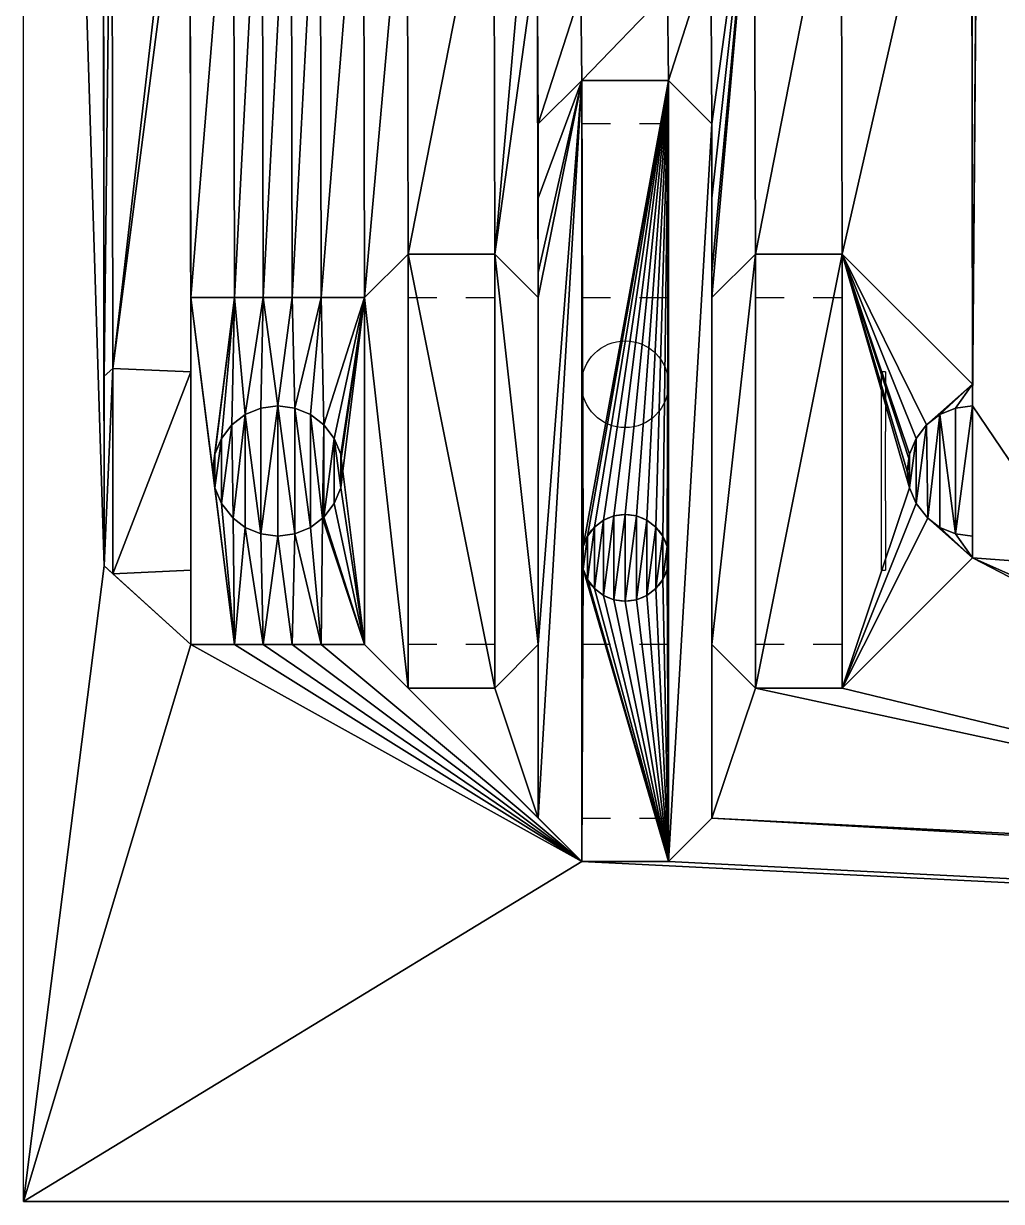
# Model space of a CAD drawing. Extents: x -341 to 0, y -148 to 0.
# Drawn here: x -341 to -296, y -147.6 to -93.4 of the extents above; entities that cross this region are included whole.
import ezdxf

# ---------------------------------------------------------------- set-up
doc = ezdxf.new("R2010")
doc.units = 0
doc.header["$LTSCALE"] = 25.4
doc.layers.get('0').update_dxf_attribs({"color": 13, "linetype": 'CONTINUOUS'})

msp = doc.modelspace()

# ---------------------------------------------------------------- linework, layer by layer
at = {"color": 0}
for p, q in [((-341, -147.628), (-341, 0)), ((-317.288, -97.971), (-315.288, -95.971)), ((-317.288, -97.971), (-315.288, -95.971)), ((-311.288, -95.971), (-315.288, -95.971)), ((-311.288, -95.971), (-315.288, -95.971)), ((-309.288, -97.971), (-311.288, -95.971)), ((-309.288, -97.971), (-311.288, -95.971)), ((-317.288, -97.971), (-317.288, -101.4)), ((-317.288, -97.971), (-317.288, -101.4)), ((-313.955, -97.971), (-315.288, -97.971)), ((-311.288, -97.971), (-312.621, -97.971)), ((-309.288, -101.4), (-309.288, -97.971)), ((-309.288, -101.4), (-309.288, -97.971)), ((-317.288, -101.4), (-317.288, -104.828)), ((-317.288, -101.4), (-317.288, -104.828)), ((-309.288, -104.828), (-309.288, -101.4)), ((-309.288, -104.828), (-309.288, -101.4)), ((-325.288, -105.971), (-323.288, -103.971)), ((-325.288, -105.971), (-323.288, -103.971)), ((-319.288, -103.971), (-323.288, -103.971)), ((-319.288, -103.971), (-323.288, -103.971)), ((-317.288, -105.971), (-319.288, -103.971)), ((-317.288, -105.971), (-319.288, -103.971)), ((-307.288, -103.971), (-309.288, -105.971)), ((-307.288, -103.971), (-309.288, -105.971)), ((-307.288, -103.971), (-303.288, -103.971)), ((-307.288, -103.971), (-303.288, -103.971)), ((-303.288, -103.971), (-297.288, -109.971)), ((-303.288, -103.971), (-297.288, -109.971)), ((-317.288, -104.828), (-317.288, -105.971)), ((-317.288, -104.828), (-317.288, -105.971)), ((-309.288, -105.971), (-309.288, -104.828)), ((-309.288, -105.971), (-309.288, -104.828)), ((-333.288, -105.971), (-331.288, -105.971)), ((-333.288, -105.971), (-333.288, -109.4)), ((-333.288, -105.971), (-333.288, -109.4)), ((-333.288, -105.971), (-331.288, -105.971)), ((-331.288, -105.971), (-329.955, -105.971)), ((-331.288, -105.971), (-329.955, -105.971)), ((-329.955, -105.971), (-328.621, -105.971)), ((-329.955, -105.971), (-328.621, -105.971)), ((-328.621, -105.971), (-327.288, -105.971)), ((-328.621, -105.971), (-327.288, -105.971)), ((-327.288, -105.971), (-325.288, -105.971)), ((-327.288, -105.971), (-325.288, -105.971)), ((-323.288, -105.971), (-321.955, -105.971)), ((-320.621, -105.971), (-319.288, -105.971)), ((-315.288, -105.971), (-313.955, -105.971)), ((-312.621, -105.971), (-311.288, -105.971)), ((-307.288, -105.971), (-305.955, -105.971)), ((-304.621, -105.971), (-303.288, -105.971)), ((-336.888, -109.24), (-337.288, -109.6)), ((-336.888, -109.24), (-337.288, -109.6)), ((-337.288, -109.6), (-337.288, -118.343)), ((-337.288, -109.6), (-337.288, -118.343)), ((-336.888, -109.24), (-333.288, -109.4)), ((-336.888, -109.24), (-333.288, -109.4)), ((-325.288, -109.4), (-325.288, -112.143)), ((-317.288, -109.4), (-317.288, -111.685)), ((-309.288, -109.4), (-309.288, -111.685)), ((-301.488, -109.4), (-301.488, -118.543)), ((-301.288, -109.4), (-301.488, -109.4)), ((-301.288, -109.4), (-301.288, -112.143)), ((-297.288, -110.971), (-297.288, -109.971)), ((-297.288, -110.971), (-297.288, -109.971)), ((-330.064, -111.073), (-330.788, -111.373)), ((-330.064, -111.073), (-330.788, -111.373)), ((-329.288, -110.971), (-330.064, -111.073)), ((-329.288, -110.971), (-330.064, -111.073)), ((-328.511, -111.073), (-329.288, -110.971)), ((-328.511, -111.073), (-329.288, -110.971)), ((-327.788, -111.373), (-328.511, -111.073)), ((-327.788, -111.373), (-328.511, -111.073)), ((-298.064, -111.073), (-298.788, -111.373)), ((-298.064, -111.073), (-298.788, -111.373)), ((-297.288, -110.971), (-298.064, -111.073)), ((-297.288, -110.971), (-298.064, -111.073)), ((-330.788, -111.373), (-331.409, -111.85)), ((-330.788, -111.373), (-331.409, -111.85)), ((-327.167, -111.85), (-327.788, -111.373)), ((-327.167, -111.85), (-327.788, -111.373)), ((-317.288, -111.685), (-317.288, -112.143)), ((-309.288, -111.685), (-309.288, -112.143)), ((-298.788, -111.373), (-299.409, -111.85)), ((-298.788, -111.373), (-299.409, -111.85)), ((-333.288, -115.114), (-333.288, -112.143)), ((-331.409, -111.85), (-331.886, -112.471)), ((-331.409, -111.85), (-331.886, -112.471)), ((-326.69, -112.471), (-327.167, -111.85)), ((-326.69, -112.471), (-327.167, -111.85)), ((-301.288, -115.343), (-301.288, -112.143)), ((-299.409, -111.85), (-299.886, -112.471)), ((-299.409, -111.85), (-299.886, -112.471)), ((-331.886, -112.471), (-332.186, -113.195)), ((-331.886, -112.471), (-332.186, -113.195)), ((-326.39, -113.195), (-326.69, -112.471)), ((-326.39, -113.195), (-326.69, -112.471)), ((-299.886, -112.471), (-300.186, -113.195)), ((-299.886, -112.471), (-300.186, -113.195)), ((-332.288, -113.971), (-332.213, -113.4)), ((-332.288, -113.971), (-332.213, -113.4)), ((-332.213, -113.4), (-332.186, -113.195)), ((-332.213, -113.4), (-332.186, -113.195)), ((-326.363, -113.4), (-326.39, -113.195)), ((-326.363, -113.4), (-326.39, -113.195)), ((-326.288, -113.971), (-326.363, -113.4)), ((-326.288, -113.971), (-326.363, -113.4)), ((-300.288, -113.971), (-300.213, -113.4)), ((-300.288, -113.971), (-300.213, -113.4)), ((-300.213, -113.4), (-300.186, -113.195)), ((-300.213, -113.4), (-300.186, -113.195)), ((-332.288, -113.971), (-332.186, -114.748)), ((-332.288, -113.971), (-332.186, -114.748)), ((-326.39, -114.748), (-326.288, -113.971)), ((-326.39, -114.748), (-326.288, -113.971)), ((-300.288, -113.971), (-300.186, -114.748)), ((-300.288, -113.971), (-300.186, -114.748)), ((-332.186, -114.748), (-331.886, -115.471)), ((-332.186, -114.748), (-331.886, -115.471)), ((-326.39, -114.748), (-326.69, -115.471)), ((-326.39, -114.748), (-326.69, -115.471)), ((-300.186, -114.748), (-299.886, -115.471)), ((-300.186, -114.748), (-299.886, -115.471)), ((-333.288, -115.343), (-333.288, -115.114)), ((-331.886, -115.471), (-331.344, -116.143)), ((-331.886, -115.471), (-331.344, -116.143)), ((-327.167, -116.092), (-326.69, -115.471)), ((-327.167, -116.092), (-326.69, -115.471)), ((-325.288, -118.543), (-325.288, -115.343)), ((-317.288, -115.343), (-317.288, -118.543)), ((-309.288, -115.343), (-309.288, -118.543)), ((-301.288, -115.343), (-301.288, -118.543)), ((-299.886, -115.471), (-299.344, -116.143)), ((-299.886, -115.471), (-299.344, -116.143)), ((-331.344, -116.143), (-330.788, -116.569)), ((-331.344, -116.143), (-330.788, -116.569)), ((-327.788, -116.569), (-327.232, -116.143)), ((-327.788, -116.569), (-327.232, -116.143)), ((-327.232, -116.143), (-327.167, -116.092)), ((-327.232, -116.143), (-327.167, -116.092)), ((-299.344, -116.143), (-298.788, -116.569)), ((-299.344, -116.143), (-298.788, -116.569)), ((-330.788, -116.569), (-330.064, -116.869)), ((-330.788, -116.569), (-330.064, -116.869)), ((-328.511, -116.869), (-327.788, -116.569)), ((-328.511, -116.869), (-327.788, -116.569)), ((-298.788, -116.569), (-298.064, -116.869)), ((-298.788, -116.569), (-298.064, -116.869)), ((-330.064, -116.869), (-329.288, -116.971)), ((-330.064, -116.869), (-329.288, -116.971)), ((-329.288, -116.971), (-328.511, -116.869)), ((-329.288, -116.971), (-328.511, -116.869)), ((-298.064, -116.869), (-297.288, -116.971)), ((-298.064, -116.869), (-297.288, -116.971)), ((-297.288, -117.971), (-297.288, -116.971)), ((-297.288, -117.971), (-297.288, -116.971)), ((-297.288, -117.971), (-303.288, -123.971)), ((-297.288, -117.971), (-303.288, -123.971)), ((-336.888, -118.703), (-337.288, -118.343)), ((-336.888, -118.703), (-337.288, -118.343)), ((-333.288, -118.543), (-336.888, -118.703)), ((-333.288, -118.543), (-336.888, -118.703)), ((-333.288, -121.971), (-333.288, -118.543)), ((-333.288, -121.971), (-333.288, -118.543)), ((-301.488, -118.543), (-301.288, -118.543)), ((-333.288, -121.971), (-331.288, -121.971)), ((-333.288, -121.971), (-331.288, -121.971)), ((-331.288, -121.971), (-329.955, -121.971)), ((-331.288, -121.971), (-329.955, -121.971)), ((-329.955, -121.971), (-328.621, -121.971)), ((-329.955, -121.971), (-328.621, -121.971)), ((-328.621, -121.971), (-327.288, -121.971)), ((-328.621, -121.971), (-327.288, -121.971)), ((-327.288, -121.971), (-325.288, -121.971)), ((-327.288, -121.971), (-325.288, -121.971)), ((-325.288, -121.971), (-323.288, -123.971)), ((-325.288, -121.971), (-323.288, -123.971)), ((-321.955, -121.971), (-323.288, -121.971)), ((-319.288, -121.971), (-320.621, -121.971)), ((-317.288, -121.971), (-319.288, -123.971)), ((-317.288, -121.971), (-319.288, -123.971)), ((-317.288, -121.971), (-317.288, -129.971)), ((-317.288, -121.971), (-317.288, -129.971)), ((-313.955, -121.971), (-315.288, -121.971)), ((-311.288, -121.971), (-312.621, -121.971)), ((-309.288, -129.971), (-309.288, -121.971)), ((-309.288, -121.971), (-307.288, -123.971)), ((-309.288, -121.971), (-307.288, -123.971)), ((-309.288, -129.971), (-309.288, -121.971)), ((-305.955, -121.971), (-307.288, -121.971)), ((-303.288, -121.971), (-304.621, -121.971)), ((-319.288, -123.971), (-323.288, -123.971)), ((-319.288, -123.971), (-323.288, -123.971)), ((-307.288, -123.971), (-303.288, -123.971)), ((-307.288, -123.971), (-303.288, -123.971)), ((-317.288, -129.971), (-315.288, -131.971)), ((-317.288, -129.971), (-315.288, -131.971)), ((-315.288, -129.971), (-313.955, -129.971)), ((-312.621, -129.971), (-311.288, -129.971)), ((-309.288, -129.971), (-311.288, -131.971)), ((-309.288, -129.971), (-311.288, -131.971)), ((-315.288, -131.971), (-311.288, -131.971)), ((-315.288, -131.971), (-311.288, -131.971)), ((-341, -147.628), (0, -147.628))]:
    msp.add_line(p, q, dxfattribs=at)
for centre in [(-313.288, -109.971), (-313.288, -117.971), (-313.288, -117.971)]:
    msp.add_circle(centre, 2, dxfattribs=at)

# ---------------------------------------------------------------- meshes
mesh = msp.add_polyface(dxfattribs=at)
corners = [(-336.936, -78.607), (-337.288, -109.6), (-337.336, -78.247), (-336.888, -109.24), (-333.336, -78.447), (-333.336, -81.875), (-333.288, -109.4), (-333.288, -105.971), (-331.336, -81.875), (-331.288, -105.971), (-330.003, -81.875), (-329.955, -105.971), (-328.67, -81.875), (-328.621, -105.971), (-327.336, -81.875), (-327.288, -105.971), (-325.336, -81.875), (-325.288, -105.971), (-323.336, -83.875), (-323.288, -103.971), (-319.336, -83.875), (-319.288, -103.971), (-317.336, -81.875), (-317.336, -89.875), (-317.288, -105.971), (-317.288, -97.971), (-317.288, -101.4), (-317.288, -104.828), (-307.288, -123.971), (-309.288, -129.971), (-309.288, -121.971), (-300.261, -73.304), (-300.234, -74.652), (-300.336, -73.875), (-300.234, -73.099), (-300.213, -113.4), (-300.186, -114.748), (-300.288, -113.971), (-307.336, -83.875), (-309.336, -89.875), (-309.336, -81.875), (-309.288, -97.971), (-309.288, -101.4), (-309.288, -104.828), (-309.288, -105.971), (-307.288, -103.971), (-303.336, -83.875), (-303.288, -103.971), (-297.336, -77.875), (-315.336, -91.875), (-315.288, -95.971), (-311.336, -91.875), (-311.288, -95.971), (-315.288, -131.971), (-341, -147.628), (-333.288, -121.971), (-337.288, -118.343), (-341, 0), (-336.888, -118.703), (-333.288, -118.543), (-331.288, -121.971), (-329.955, -121.971), (-328.621, -121.971), (-327.288, -121.971), (-325.288, -121.971), (-323.288, -123.971), (-317.288, -129.971), (-319.288, -123.971), (-317.288, -121.971)]
mesh.append_faces([[corners[k] for k in face] for face in [(24, 26, 27), (28, 29, 30), (31, 32, 33), (35, 36, 37), (38, 39, 40), (55, 58, 59), (66, 67, 68)]], dxfattribs={"vtx0": -1, "color": 0})
mesh.append_faces([[corners[k] for k in face] for face in [(0, 1, 2), (1, 0, 3), (3, 5, 6), (6, 5, 7), (7, 8, 9), (9, 10, 11), (11, 12, 13), (13, 14, 15), (15, 16, 17), (17, 18, 19), (19, 20, 21), (21, 23, 24), (41, 38, 42), (42, 38, 43), (43, 38, 44), (44, 38, 45), (45, 46, 47), (49, 25, 23), (25, 49, 50), (50, 51, 52), (52, 39, 41), (56, 2, 1), (53, 65, 66)]], dxfattribs={"vtx0": -1, "vtx1": -1, "color": 0})
mesh.append_faces([[corners[k] for k in face] for face in [(24, 23, 25), (39, 38, 41), (53, 54, 55), (55, 54, 56)]], dxfattribs={"vtx0": -1, "vtx1": -1, "vtx2": -1, "color": 0})
mesh.append_faces([[corners[k] for k in face] for face in [(3, 0, 4), (3, 4, 5), (7, 5, 8), (9, 8, 10), (11, 10, 12), (13, 12, 14), (15, 14, 16), (17, 16, 18), (19, 18, 20), (21, 20, 22), (21, 22, 23), (24, 25, 26), (32, 31, 34), (45, 38, 46), (47, 46, 48), (50, 49, 51), (52, 51, 39), (56, 54, 57), (55, 56, 58), (53, 55, 60), (53, 60, 61), (53, 61, 62), (53, 62, 63), (53, 63, 64), (53, 64, 65), (66, 65, 67)]], dxfattribs={"vtx0": -1, "vtx2": -1, "color": 0})
mesh = msp.add_polyface(dxfattribs=at)
corners = [(-336.936, -69.144), (-336.661, -34.677), (-333.336, -69.304), (-336.261, -35.037), (-333.336, -65.875), (-332.661, -38.306), (-331.336, -65.875), (-330.661, -38.306), (-330.003, -65.875), (-329.328, -38.306), (-328.67, -65.875), (-327.994, -38.306), (-327.336, -65.875), (-326.661, -38.306), (-325.336, -65.875), (-324.661, -38.306), (-323.336, -63.875), (-322.661, -40.306), (-319.336, -63.875), (-318.661, -40.306), (-317.336, -65.875), (-317.336, -57.875), (-317.336, -61.304), (-317.336, -64.733), (-308.661, -46.306), (-306.661, -40.306), (-307.336, -63.875), (-303.336, -63.875), (-302.661, -40.306), (-297.336, -69.875), (-296.661, -34.306), (-297.336, -70.875), (-297.288, -109.971), (-292.371, -67.75), (-288.817, -35.485), (-291.971, -67.39), (-288.817, -38.914), (-288.371, -67.55), (-288.371, -64.121), (-286.817, -38.914), (-286.371, -64.121), (-285.483, -38.914), (-285.038, -64.121), (-284.15, -38.914), (-283.704, -64.121), (-282.817, -38.914), (-282.371, -64.121), (-280.817, -38.914), (-280.371, -64.121), (-278.817, -40.914), (-278.371, -62.121), (-274.817, -40.914), (-274.371, -62.121), (-272.817, -38.914), (-272.817, -46.914), (-272.371, -64.121), (-272.371, -56.121), (-316.661, -38.306), (-316.661, -46.306), (-315.336, -55.875), (-314.661, -48.306), (-311.336, -55.875), (-310.661, -48.306), (-309.336, -57.875), (-309.336, -61.304), (-309.336, -64.733), (-309.336, -65.875), (-337.336, -69.504), (-336.661, -17.934), (-337.288, -118.343), (-341, 0), (-337.336, -78.247), (-292.288, -118.343), (-292.817, -35.285), (-292.371, -76.493), (-292.417, -35.645)]
mesh.append_faces([[corners[k] for k in face] for face in [(20, 22, 23)]], dxfattribs={"vtx0": -1, "color": 0})
mesh.append_faces([[corners[k] for k in face] for face in [(0, 1, 2), (2, 3, 4), (4, 5, 6), (6, 7, 8), (8, 9, 10), (10, 11, 12), (12, 13, 14), (14, 15, 16), (16, 17, 18), (18, 19, 20), (26, 25, 27), (27, 28, 29), (29, 30, 31), (33, 34, 35), (35, 36, 37), (37, 36, 38), (38, 39, 40), (40, 41, 42), (42, 43, 44), (44, 45, 46), (46, 47, 48), (48, 49, 50), (50, 51, 52), (52, 54, 55), (21, 58, 59), (59, 60, 61), (61, 62, 63), (63, 24, 64), (64, 24, 65), (65, 24, 66), (66, 24, 26), (67, 68, 0), (71, 70, 67), (74, 75, 33)]], dxfattribs={"vtx0": -1, "vtx1": -1, "color": 0})
mesh.append_faces([[corners[k] for k in face] for face in [(20, 19, 21), (24, 25, 26), (31, 30, 32), (55, 54, 56), (69, 70, 71), (72, 30, 73)]], dxfattribs={"vtx0": -1, "vtx1": -1, "vtx2": -1, "color": 0})
mesh.append_faces([[corners[k] for k in face] for face in [(6, 5, 7), (8, 7, 9), (10, 9, 11), (12, 11, 13), (14, 13, 15), (16, 15, 17), (18, 17, 19), (20, 21, 22), (27, 25, 28), (29, 28, 30), (38, 36, 39), (48, 47, 49), (50, 49, 51), (52, 53, 54), (21, 57, 58), (59, 58, 60), (61, 60, 62), (63, 62, 24), (74, 73, 75)]], dxfattribs={"vtx0": -1, "vtx2": -1, "color": 0})
mesh = msp.add_polyface(dxfattribs=at)
corners = [(-300.234, -74.652), (-300.234, -73.099), (-299.935, -72.375), (-299.935, -75.375), (-299.458, -71.754), (-299.392, -76.047), (-298.836, -71.277), (-298.836, -76.473), (-298.113, -76.773), (-298.113, -70.978), (-297.336, -70.875), (-297.336, -76.875), (-297.336, -77.875), (-300.186, -114.748), (-300.213, -113.4), (-300.186, -113.195), (-299.886, -112.471), (-299.886, -115.471), (-299.409, -111.85), (-299.344, -116.143), (-298.788, -111.373), (-298.788, -116.569), (-298.064, -116.869), (-298.064, -111.073), (-297.288, -110.971), (-297.288, -116.971), (-297.288, -117.971), (-297.288, -109.971), (-296.661, -34.306), (-291.971, -76.853), (-292.288, -109.6), (-292.371, -76.493), (-291.888, -109.24), (-288.371, -76.693), (-288.371, -80.121), (-288.288, -109.4), (-288.288, -105.971), (-286.371, -80.121), (-286.288, -105.971), (-285.038, -80.121), (-284.955, -105.971), (-283.704, -80.121), (-283.621, -105.971), (-282.371, -80.121), (-282.288, -105.971), (-280.371, -80.121), (-280.288, -105.971), (-278.371, -82.121), (-278.288, -103.971), (-303.288, -103.971), (-270.288, -131.971), (-309.288, -129.971), (-307.288, -123.971), (-303.288, -123.971), (-288.288, -121.971), (-292.288, -118.343), (-292.817, -35.285), (-291.888, -118.703), (-288.288, -118.543), (-286.288, -121.971), (-284.955, -121.971), (-283.621, -121.971), (-282.288, -121.971), (-280.288, -121.971)]
mesh.append_faces([[corners[k] for k in face] for face in [(54, 57, 58)]], dxfattribs={"vtx0": -1, "color": 0})
mesh.append_faces([[corners[k] for k in face] for face in [(0, 2, 3), (3, 4, 5), (5, 6, 7), (7, 6, 8), (8, 10, 11), (11, 10, 12), (13, 16, 17), (17, 18, 19), (19, 20, 21), (21, 20, 22), (22, 24, 25), (25, 24, 26), (27, 28, 24), (29, 30, 31), (30, 29, 32), (32, 34, 35), (35, 34, 36), (36, 37, 38), (38, 39, 40), (40, 41, 42), (42, 43, 44), (44, 45, 46), (46, 47, 48), (49, 12, 27), (55, 31, 30)]], dxfattribs={"vtx0": -1, "vtx1": -1, "color": 0})
mesh.append_faces([[corners[k] for k in face] for face in [(27, 12, 10), (50, 51, 52), (50, 26, 54), (54, 26, 55), (55, 26, 24), (55, 24, 28), (55, 56, 31)]], dxfattribs={"vtx0": -1, "vtx1": -1, "vtx2": -1, "color": 0})
mesh.append_faces([[corners[k] for k in face] for face in [(0, 1, 2), (3, 2, 4), (5, 4, 6), (8, 6, 9), (8, 9, 10), (13, 14, 15), (13, 15, 16), (17, 16, 18), (19, 18, 20), (22, 20, 23), (22, 23, 24), (32, 29, 33), (32, 33, 34), (36, 34, 37), (38, 37, 39), (40, 39, 41), (42, 41, 43), (44, 43, 45), (46, 45, 47), (50, 52, 53), (50, 53, 26), (54, 55, 57), (50, 54, 59), (50, 59, 60), (50, 60, 61), (50, 61, 62), (50, 62, 63)]], dxfattribs={"vtx0": -1, "vtx2": -1, "color": 0})
mesh = msp.add_polyface(dxfattribs=at)
corners = [(-262.288, -123.971), (-264.288, -129.971), (-264.288, -121.971), (-255.213, -113.4), (-255.186, -114.748), (-255.288, -113.971), (-255.186, -113.195), (-254.886, -112.471), (-254.886, -115.471), (-254.409, -111.85), (-254.344, -116.143), (-253.788, -111.373), (-253.788, -116.569), (-253.064, -116.869), (-253.064, -111.073), (-252.288, -110.971), (-252.288, -116.971), (-252.288, -117.971), (-217.288, -123.971), (-219.288, -129.971), (-219.288, -121.971), (-210.213, -113.4), (-210.186, -114.748), (-210.288, -113.971), (-210.186, -113.195), (-209.886, -112.471), (-209.886, -115.471), (-209.409, -111.85), (-209.344, -116.143), (-208.788, -111.373), (-219.288, -104.828), (-217.371, -82.121), (-219.288, -105.971), (-217.288, -103.971), (-247.288, -109.6), (-246.971, -76.853), (-246.888, -109.24), (-243.371, -80.121), (-243.288, -109.4), (-243.288, -105.971), (-241.371, -80.121), (-241.288, -105.971), (-240.038, -80.121), (-239.955, -105.971), (-238.704, -80.121), (-238.621, -105.971), (-229.288, -103.971), (-227.371, -88.121), (-227.288, -105.971), (-227.288, -97.971), (-227.288, -101.4), (-227.288, -104.828), (-264.288, -104.828), (-262.371, -82.121), (-264.288, -105.971), (-274.288, -103.971), (-272.371, -88.121), (-272.288, -105.971), (-272.288, -97.971), (-272.288, -101.4), (-272.288, -104.828), (-341, -147.628), (-315.288, -131.971), (0, -147.628), (-270.288, -131.971), (-280.288, -121.971), (-278.288, -123.971), (-272.288, -129.971), (-274.288, -123.971), (-272.288, -121.971), (-225.288, -131.971), (-258.288, -123.971), (-243.288, -121.971), (-247.288, -118.343), (-247.371, -76.493), (-246.888, -118.703), (-243.288, -118.543), (-241.288, -121.971), (-239.955, -121.971), (-238.621, -121.971), (-237.288, -121.971), (-235.288, -121.971), (-233.288, -123.971), (-227.288, -129.971), (-229.288, -123.971), (-227.288, -121.971)]
mesh.append_faces([[corners[k] for k in face] for face in [(0, 1, 2), (3, 4, 5), (18, 19, 20), (21, 22, 23), (48, 50, 51), (57, 59, 60), (67, 68, 69), (72, 75, 76), (83, 84, 85)]], dxfattribs={"vtx0": -1, "color": 0})
mesh.append_faces([[corners[k] for k in face] for face in [(4, 7, 8), (8, 9, 10), (10, 11, 12), (12, 11, 13), (13, 15, 16), (16, 15, 17), (22, 25, 26), (26, 27, 28), (30, 31, 32), (32, 31, 33), (34, 35, 36), (36, 37, 38), (38, 37, 39), (39, 40, 41), (41, 42, 43), (43, 44, 45), (46, 47, 48), (52, 53, 54), (55, 56, 57), (61, 62, 63), (64, 66, 67), (73, 74, 34), (70, 82, 83)]], dxfattribs={"vtx0": -1, "vtx1": -1, "color": 0})
mesh.append_faces([[corners[k] for k in face] for face in [(70, 1, 0), (70, 17, 72), (72, 17, 73), (73, 17, 15)]], dxfattribs={"vtx0": -1, "vtx1": -1, "vtx2": -1, "color": 0})
mesh.append_faces([[corners[k] for k in face] for face in [(4, 3, 6), (4, 6, 7), (8, 7, 9), (10, 9, 11), (13, 11, 14), (13, 14, 15), (22, 21, 24), (22, 24, 25), (26, 25, 27), (28, 27, 29), (48, 49, 50), (57, 58, 59), (64, 65, 66), (67, 66, 68), (70, 0, 71), (70, 71, 17), (72, 73, 75), (70, 72, 77), (70, 77, 78), (70, 78, 79), (70, 79, 80), (70, 80, 81), (70, 81, 82), (83, 82, 84)]], dxfattribs={"vtx0": -1, "vtx2": -1, "color": 0})
mesh = msp.add_polyface(dxfattribs=at)
corners = [(-209.344, -116.143), (-208.788, -111.373), (-208.788, -116.569), (-208.064, -116.869), (-208.064, -111.073), (-207.288, -110.971), (-207.288, -116.971), (-207.288, -117.971), (-199.288, -109.6), (-198.971, -76.853), (-198.888, -109.24), (-195.371, -80.121), (-195.288, -109.4), (-195.288, -105.971), (-181.288, -103.971), (-179.371, -88.121), (-179.288, -105.971), (-179.288, -97.971), (-179.288, -101.4), (-179.288, -104.828), (-169.288, -123.971), (-171.288, -129.971), (-171.288, -121.971), (-162.213, -113.4), (-162.186, -114.748), (-162.288, -113.971), (-162.186, -113.195), (-161.886, -112.471), (-161.886, -115.471), (-161.409, -111.85), (-161.344, -116.143), (-160.788, -111.373), (-160.788, -116.569), (-160.064, -116.869), (-160.064, -111.073), (-159.288, -110.971), (-159.288, -116.971), (-159.288, -117.971), (0, -147.628), (-315.288, -131.971), (-311.288, -131.971), (-309.288, -129.971), (-270.288, -131.971), (-266.288, -131.971), (-264.288, -129.971), (-225.288, -131.971), (-221.288, -131.971), (-219.288, -129.971), (-177.288, -131.971), (-217.288, -123.971), (-213.288, -123.971), (-195.288, -121.971), (-199.288, -118.343), (-199.371, -76.493), (-198.888, -118.703), (-195.288, -118.543), (-193.288, -121.971), (-191.955, -121.971), (-190.621, -121.971), (-189.288, -121.971), (-187.288, -121.971), (-185.288, -123.971), (-179.288, -129.971), (-181.288, -123.971), (-179.288, -121.971), (-130.288, -131.971), (-165.288, -123.971), (-148.288, -121.971), (-152.288, -118.343), (-151.888, -118.703), (-148.288, -118.543)]
mesh.append_faces([[corners[k] for k in face] for face in [(16, 18, 19), (20, 21, 22), (23, 24, 25), (51, 54, 55), (62, 63, 64), (67, 69, 70)]], dxfattribs={"vtx0": -1, "color": 0})
mesh.append_faces([[corners[k] for k in face] for face in [(0, 1, 2), (2, 1, 3), (3, 5, 6), (6, 5, 7), (8, 9, 10), (10, 11, 12), (12, 11, 13), (14, 15, 16), (24, 27, 28), (28, 29, 30), (30, 31, 32), (32, 31, 33), (33, 35, 36), (36, 35, 37), (52, 53, 8), (48, 61, 62)]], dxfattribs={"vtx0": -1, "vtx1": -1, "color": 0})
mesh.append_faces([[corners[k] for k in face] for face in [(38, 41, 42), (38, 44, 45), (48, 47, 49), (48, 7, 51), (51, 7, 52), (52, 7, 5), (52, 5, 53), (65, 21, 20), (67, 37, 68), (68, 37, 35)]], dxfattribs={"vtx0": -1, "vtx1": -1, "vtx2": -1, "color": 0})
mesh.append_faces([[corners[k] for k in face] for face in [(3, 1, 4), (3, 4, 5), (16, 17, 18), (24, 23, 26), (24, 26, 27), (28, 27, 29), (30, 29, 31), (33, 31, 34), (33, 34, 35), (38, 39, 40), (38, 40, 41), (38, 42, 43), (38, 43, 44), (38, 45, 46), (38, 46, 47), (48, 49, 50), (48, 50, 7), (51, 52, 54), (48, 51, 56), (48, 56, 57), (48, 57, 58), (48, 58, 59), (48, 59, 60), (48, 60, 61), (62, 61, 63), (65, 20, 66), (65, 66, 37), (67, 68, 69)]], dxfattribs={"vtx0": -1, "vtx2": -1, "color": 0})
mesh = msp.add_polyface(dxfattribs=at)
corners = [(-315.288, -95.971), (-317.288, -101.4), (-317.288, -97.971), (-317.288, -104.828), (-317.288, -105.971), (-317.288, -121.971), (-317.288, -129.971), (-315.288, -131.971), (-315.288, -117.971), (-315.22, -117.454), (-311.288, -95.971), (-315.02, -116.971), (-314.702, -116.557), (-314.288, -116.239), (-313.806, -116.039), (-313.288, -115.971), (-312.77, -116.039), (-312.288, -116.239), (-311.874, -116.557), (-311.556, -116.971), (-311.356, -117.454), (-311.288, -117.971), (-303.288, -103.971), (-300.213, -113.4), (-300.288, -113.971), (-300.186, -113.195), (-299.886, -112.471), (-299.409, -111.85), (-297.288, -109.971), (-298.788, -111.373), (-298.064, -111.073), (-297.288, -110.971), (-307.288, -103.971), (-309.288, -121.971), (-309.288, -105.971), (-307.288, -123.971), (-303.288, -123.971), (-300.186, -114.748), (-299.886, -115.471), (-299.344, -116.143), (-297.288, -117.971), (-298.788, -116.569), (-298.064, -116.869), (-297.288, -116.971), (-315.22, -118.489), (-311.288, -131.971), (-315.02, -118.971), (-314.702, -119.385), (-314.288, -119.703), (-313.806, -119.903), (-313.288, -119.971), (-312.77, -119.903), (-312.288, -119.703), (-311.874, -119.385), (-311.556, -118.971), (-311.356, -118.489), (-309.288, -97.971), (-309.288, -129.971), (-309.288, -101.4), (-309.288, -104.828), (-331.288, -105.971), (-332.288, -113.971), (-333.288, -105.971), (-332.213, -113.4), (-332.186, -113.195), (-331.886, -112.471), (-331.409, -111.85), (-330.788, -111.373), (-329.955, -105.971), (-330.064, -111.073), (-329.288, -110.971), (-328.621, -105.971), (-328.511, -111.073), (-327.288, -105.971), (-327.788, -111.373), (-327.167, -111.85), (-325.288, -105.971), (-326.69, -112.471), (-326.39, -113.195), (-326.363, -113.4), (-326.288, -113.971), (-325.288, -121.971), (-323.288, -123.971), (-323.288, -103.971), (-319.288, -123.971), (-319.288, -103.971), (-336.888, -109.24), (-337.288, -118.343), (-337.288, -109.6), (-336.888, -118.703), (-333.288, -109.4), (-333.288, -118.543), (-333.288, -121.971), (-331.288, -121.971), (-332.186, -114.748), (-331.886, -115.471), (-331.344, -116.143), (-330.788, -116.569), (-329.955, -121.971), (-330.064, -116.869), (-329.288, -116.971), (-328.621, -121.971), (-328.511, -116.869), (-327.288, -121.971), (-327.788, -116.569), (-327.232, -116.143), (-327.167, -116.092), (-326.69, -115.471), (-326.39, -114.748)]
mesh.append_faces([[corners[k] for k in face] for face in [(0, 1, 2), (30, 28, 31), (40, 42, 43), (86, 87, 88)]], dxfattribs={"vtx0": -1, "color": 0})
mesh.append_faces([[corners[k] for k in face] for face in [(1, 0, 3), (3, 0, 4), (5, 0, 6), (6, 0, 7), (8, 0, 9), (9, 10, 11), (11, 10, 12), (12, 10, 13), (13, 10, 14), (14, 10, 15), (15, 10, 16), (16, 10, 17), (17, 10, 18), (18, 10, 19), (19, 10, 20), (20, 10, 21), (23, 22, 25), (25, 22, 26), (26, 22, 27), (27, 28, 29), (29, 28, 30), (32, 33, 34), (33, 32, 35), (35, 22, 36), (36, 39, 40), (37, 22, 24), (7, 44, 45), (44, 7, 8), (45, 56, 57), (57, 34, 33), (60, 61, 62), (61, 60, 63), (63, 60, 64), (64, 60, 65), (65, 60, 66), (66, 60, 67), (67, 68, 69), (69, 68, 70), (70, 71, 72), (72, 73, 74), (74, 73, 75), (75, 76, 77), (77, 76, 78), (78, 76, 79), (79, 76, 80), (81, 76, 82), (82, 83, 84), (84, 85, 5), (87, 86, 89), (89, 90, 91), (91, 62, 92), (92, 62, 93), (93, 97, 98), (98, 100, 101), (101, 102, 103), (103, 105, 81)]], dxfattribs={"vtx0": -1, "vtx1": -1, "color": 0})
mesh.append_faces([[corners[k] for k in face] for face in [(4, 0, 5), (7, 0, 8), (36, 22, 37), (45, 21, 10), (80, 76, 81), (93, 62, 61)]], dxfattribs={"vtx0": -1, "vtx1": -1, "vtx2": -1, "color": 0})
mesh.append_faces([[corners[k] for k in face] for face in [(9, 0, 10), (22, 23, 24), (27, 22, 28), (35, 32, 22), (36, 37, 38), (36, 38, 39), (40, 39, 41), (40, 41, 42), (45, 44, 46), (45, 46, 47), (45, 47, 48), (45, 48, 49), (45, 49, 50), (45, 50, 51), (45, 51, 52), (45, 52, 53), (45, 53, 54), (45, 54, 55), (45, 55, 21), (45, 10, 56), (57, 56, 58), (57, 58, 59), (57, 59, 34), (67, 60, 68), (70, 68, 71), (72, 71, 73), (75, 73, 76), (82, 76, 83), (84, 83, 85), (5, 85, 4), (89, 86, 90), (91, 90, 62), (93, 61, 94), (93, 94, 95), (93, 95, 96), (93, 96, 97), (98, 97, 99), (98, 99, 100), (101, 100, 102), (103, 102, 104), (103, 104, 105), (81, 105, 106), (81, 106, 107), (81, 107, 108), (81, 108, 80)]], dxfattribs={"vtx0": -1, "vtx2": -1, "color": 0})
mesh = msp.add_polyface(dxfattribs=at)
corners = [(-332.213, -113.4), (-332.186, -114.748), (-332.288, -113.971), (-332.186, -113.195), (-331.886, -112.471), (-331.886, -115.471), (-331.409, -111.85), (-331.344, -116.143), (-330.788, -111.373), (-330.788, -116.569), (-330.064, -116.869), (-330.064, -111.073), (-329.288, -110.971), (-329.288, -116.971), (-328.511, -116.869), (-328.511, -111.073), (-327.788, -116.569), (-327.788, -111.373), (-327.232, -116.143), (-327.167, -111.85), (-327.167, -116.092), (-326.69, -112.471), (-326.69, -115.471), (-326.39, -114.748), (-326.39, -113.195), (-326.363, -113.4), (-326.288, -113.971)]
mesh.append_faces([[corners[k] for k in face] for face in [(0, 1, 2), (23, 25, 26)]], dxfattribs={"vtx0": -1, "color": 0})
mesh.append_faces([[corners[k] for k in face] for face in [(1, 4, 5), (5, 6, 7), (7, 8, 9), (9, 8, 10), (10, 12, 13), (13, 12, 14), (14, 15, 16), (16, 17, 18), (18, 19, 20), (20, 21, 22), (22, 21, 23)]], dxfattribs={"vtx0": -1, "vtx1": -1, "color": 0})
mesh.append_faces([[corners[k] for k in face] for face in [(1, 0, 3), (1, 3, 4), (5, 4, 6), (7, 6, 8), (10, 8, 11), (10, 11, 12), (14, 12, 15), (16, 15, 17), (18, 17, 19), (20, 19, 21), (23, 21, 24), (23, 24, 25)]], dxfattribs={"vtx0": -1, "vtx2": -1, "color": 0})
mesh = msp.add_polyface(dxfattribs=at)
corners = [(-315.22, -117.454), (-315.22, -118.489), (-315.288, -117.971), (-315.02, -116.971), (-315.02, -118.971), (-314.702, -116.557), (-314.702, -119.385), (-314.288, -116.239), (-314.288, -119.703), (-313.806, -116.039), (-313.806, -119.903), (-313.288, -115.971), (-313.288, -119.971), (-312.77, -116.039), (-312.77, -119.903), (-312.288, -116.239), (-312.288, -119.703), (-311.874, -116.557), (-311.874, -119.385), (-311.556, -116.971), (-311.556, -118.971), (-311.356, -117.454), (-311.356, -118.489), (-311.288, -117.971)]
mesh.append_faces([[corners[k] for k in face] for face in [(0, 1, 2), (22, 21, 23)]], dxfattribs={"vtx0": -1, "color": 0})
mesh.append_faces([[corners[k] for k in face] for face in [(1, 3, 4), (4, 5, 6), (6, 7, 8), (8, 9, 10), (10, 11, 12), (12, 13, 14), (14, 15, 16), (16, 17, 18), (18, 19, 20), (20, 21, 22)]], dxfattribs={"vtx0": -1, "vtx1": -1, "color": 0})
mesh.append_faces([[corners[k] for k in face] for face in [(1, 0, 3), (4, 3, 5), (6, 5, 7), (8, 7, 9), (10, 9, 11), (12, 11, 13), (14, 13, 15), (16, 15, 17), (18, 17, 19), (20, 19, 21)]], dxfattribs={"vtx0": -1, "vtx2": -1, "color": 0})

doc.saveas('drawing.dxf')
